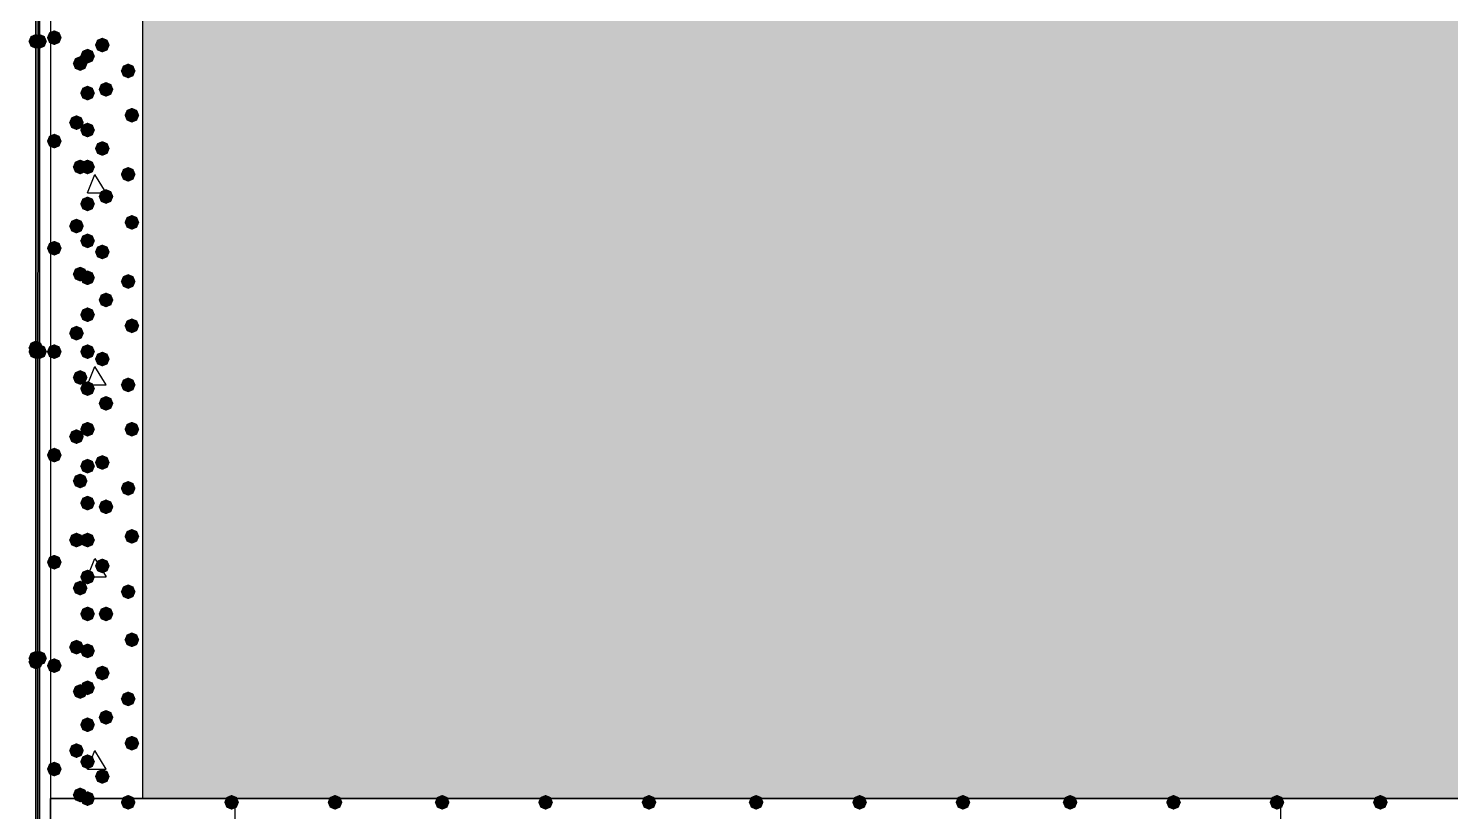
# Model space of a CAD drawing. Header units: millimetres. Extents: x 0 to 420, y 0 to 297.
# Drawn here: x 32.22 to 48.51, y 148.31 to 157.29 of the extents above; entities that cross this region are included whole.
import ezdxf

# ---------------------------------------------------------------- set-up
doc = ezdxf.new("R2010")
doc.units = ezdxf.units.MM
doc.layers.get('0').update_dxf_attribs({"linetype": 'CONTINUOUS'})

msp = doc.modelspace()

# ---------------------------------------------------------------- hatches: boundary and pattern name
at = {"true_color": 0x000007}
h = msp.add_hatch(color=0, dxfattribs=at)
h.paths.add_polyline_path([(32.342667, 226.271667), (32.342667, 82.677)], flags=0)
h.paths.add_polyline_path([(32.342667, 82.677), (32.342667, 226.271667)], flags=0)
at = {"true_color": 0x000008}
h = msp.add_hatch(color=0, dxfattribs=at)
h.paths.add_polyline_path([(379.603, 160.485667), (33.528, 160.485667), (379.603, 148.463)], flags=0)
h.paths.add_polyline_path([(33.528, 160.485667), (379.603, 148.463), (33.528, 148.463)], flags=0)
at = {"true_color": 0x0000fe}
for points in [[(32.385, 157.141333), (32.360129, 157.081537), (32.300333, 157.056667), (32.240538, 157.081537), (32.215667, 157.141333), (32.240537, 157.201129), (32.300333, 157.226), (32.360129, 157.201129)], [(32.385, 157.141333), (32.360129, 157.081537), (32.300333, 157.056667), (32.240538, 157.081537), (32.215667, 157.141333), (32.240537, 157.201129), (32.300333, 157.226), (32.360129, 157.201129)], [(32.385, 157.141333), (32.360129, 157.081537), (32.300333, 157.056667), (32.240538, 157.081537), (32.215667, 157.141333), (32.240537, 157.201129), (32.300333, 157.226), (32.360129, 157.201129)], [(32.427333, 157.141333), (32.402463, 157.081537), (32.342667, 157.056667), (32.282871, 157.081537), (32.258, 157.141333), (32.282871, 157.201129), (32.342667, 157.226), (32.402462, 157.201129)], [(32.385, 153.627667), (32.360129, 153.567871), (32.300333, 153.543), (32.240538, 153.567871), (32.215667, 153.627667), (32.240537, 153.687462), (32.300333, 153.712333), (32.360129, 153.687463)], [(32.385, 153.585333), (32.360129, 153.525537), (32.300333, 153.500667), (32.240538, 153.525537), (32.215667, 153.585333), (32.240537, 153.645129), (32.300333, 153.67), (32.360129, 153.645129)], [(32.385, 153.585333), (32.360129, 153.525537), (32.300333, 153.500667), (32.240538, 153.525537), (32.215667, 153.585333), (32.240537, 153.645129), (32.300333, 153.67), (32.360129, 153.645129)], [(32.427333, 153.585333), (32.402463, 153.525537), (32.342667, 153.500667), (32.282871, 153.525537), (32.258, 153.585333), (32.282871, 153.645129), (32.342667, 153.67), (32.402462, 153.645129)], [(32.385, 150.071667), (32.360129, 150.011871), (32.300333, 149.987), (32.240538, 150.011871), (32.215667, 150.071667), (32.240537, 150.131462), (32.300333, 150.156333), (32.360129, 150.131463)], [(32.385, 150.029333), (32.360129, 149.969538), (32.300333, 149.944667), (32.240538, 149.969538), (32.215667, 150.029333), (32.240537, 150.089129), (32.300333, 150.114), (32.360129, 150.089129)], [(32.385, 150.029333), (32.360129, 149.969538), (32.300333, 149.944667), (32.240538, 149.969538), (32.215667, 150.029333), (32.240537, 150.089129), (32.300333, 150.114), (32.360129, 150.089129)], [(32.427333, 150.071667), (32.402463, 150.011871), (32.342667, 149.987), (32.282871, 150.011871), (32.258, 150.071667), (32.282871, 150.131462), (32.342667, 150.156333), (32.402462, 150.131463)]]:
    msp.add_hatch(color=0, dxfattribs=at).paths.add_polyline_path(points, flags=0)
at = {"true_color": 0x000008}
for points in [[(32.596667, 157.183667), (32.571796, 157.123871), (32.512, 157.099), (32.452204, 157.123871), (32.427333, 157.183667), (32.452204, 157.243462), (32.512, 157.268333), (32.571796, 157.243463)], [(33.147, 157.099), (33.122129, 157.039204), (33.062333, 157.014333), (33.002538, 157.039204), (32.977667, 157.099), (33.002537, 157.158796), (33.062333, 157.183667), (33.122129, 157.158796)], [(32.893, 156.887333), (32.868129, 156.827537), (32.808333, 156.802667), (32.748537, 156.827537), (32.723667, 156.887333), (32.748537, 156.947129), (32.808333, 156.972), (32.868129, 156.947129)], [(32.977667, 156.972), (32.952796, 156.912204), (32.893, 156.887333), (32.833204, 156.912204), (32.808333, 156.972), (32.833204, 157.031796), (32.893, 157.056667), (32.952796, 157.031796)], [(33.443333, 156.802667), (33.418463, 156.742871), (33.358667, 156.718), (33.298871, 156.742871), (33.274, 156.802667), (33.298871, 156.862462), (33.358667, 156.887333), (33.418462, 156.862463)], [(32.977667, 156.548667), (32.952796, 156.488871), (32.893, 156.464), (32.833204, 156.488871), (32.808333, 156.548667), (32.833204, 156.608462), (32.893, 156.633333), (32.952796, 156.608463)], [(33.189333, 156.591), (33.164462, 156.531204), (33.104667, 156.506333), (33.044871, 156.531204), (33.02, 156.591), (33.044871, 156.650796), (33.104667, 156.675667), (33.164462, 156.650796)], [(33.485667, 156.294667), (33.460796, 156.234871), (33.401, 156.21), (33.341204, 156.234871), (33.316333, 156.294667), (33.341204, 156.354462), (33.401, 156.379333), (33.460796, 156.354463)], [(32.850667, 156.21), (32.825796, 156.150204), (32.766, 156.125333), (32.706204, 156.150204), (32.681333, 156.21), (32.706204, 156.269796), (32.766, 156.294667), (32.825796, 156.269796)], [(32.977667, 156.125333), (32.952796, 156.065537), (32.893, 156.040667), (32.833204, 156.065537), (32.808333, 156.125333), (32.833204, 156.185129), (32.893, 156.21), (32.952796, 156.185129)], [(32.596667, 155.998333), (32.571796, 155.938538), (32.512, 155.913667), (32.452204, 155.938538), (32.427333, 155.998333), (32.452204, 156.058129), (32.512, 156.083), (32.571796, 156.058129)], [(33.147, 155.913667), (33.122129, 155.853871), (33.062333, 155.829), (33.002538, 155.853871), (32.977667, 155.913667), (33.002537, 155.973462), (33.062333, 155.998333), (33.122129, 155.973463)], [(32.893, 155.702), (32.868129, 155.642204), (32.808333, 155.617333), (32.748537, 155.642204), (32.723667, 155.702), (32.748537, 155.761796), (32.808333, 155.786667), (32.868129, 155.761796)], [(32.977667, 155.702), (32.952796, 155.642204), (32.893, 155.617333), (32.833204, 155.642204), (32.808333, 155.702), (32.833204, 155.761796), (32.893, 155.786667), (32.952796, 155.761796)], [(33.443333, 155.617333), (33.418463, 155.557537), (33.358667, 155.532667), (33.298871, 155.557537), (33.274, 155.617333), (33.298871, 155.677129), (33.358667, 155.702), (33.418462, 155.677129)], [(32.977667, 155.278667), (32.952796, 155.218871), (32.893, 155.194), (32.833204, 155.218871), (32.808333, 155.278667), (32.833204, 155.338462), (32.893, 155.363333), (32.952796, 155.338463)], [(33.189333, 155.363333), (33.164462, 155.303537), (33.104667, 155.278667), (33.044871, 155.303537), (33.02, 155.363333), (33.044871, 155.423129), (33.104667, 155.448), (33.164462, 155.423129)], [(32.850667, 155.024667), (32.825796, 154.964871), (32.766, 154.94), (32.706204, 154.964871), (32.681333, 155.024667), (32.706204, 155.084462), (32.766, 155.109333), (32.825796, 155.084463)], [(33.485667, 155.067), (33.460796, 155.007204), (33.401, 154.982333), (33.341204, 155.007204), (33.316333, 155.067), (33.341204, 155.126796), (33.401, 155.151667), (33.460796, 155.126796)], [(32.596667, 154.770667), (32.571796, 154.710871), (32.512, 154.686), (32.452204, 154.710871), (32.427333, 154.770667), (32.452204, 154.830462), (32.512, 154.855333), (32.571796, 154.830463)], [(32.977667, 154.855333), (32.952796, 154.795537), (32.893, 154.770667), (32.833204, 154.795537), (32.808333, 154.855333), (32.833204, 154.915129), (32.893, 154.94), (32.952796, 154.915129)], [(33.147, 154.728333), (33.122129, 154.668537), (33.062333, 154.643667), (33.002538, 154.668537), (32.977667, 154.728333), (33.002537, 154.788129), (33.062333, 154.813), (33.122129, 154.788129)], [(32.893, 154.474333), (32.868129, 154.414537), (32.808333, 154.389667), (32.748537, 154.414537), (32.723667, 154.474333), (32.748537, 154.534129), (32.808333, 154.559), (32.868129, 154.534129)], [(32.977667, 154.432), (32.952796, 154.372204), (32.893, 154.347333), (32.833204, 154.372204), (32.808333, 154.432), (32.833204, 154.491796), (32.893, 154.516667), (32.952796, 154.491796)], [(33.443333, 154.389667), (33.418463, 154.329871), (33.358667, 154.305), (33.298871, 154.329871), (33.274, 154.389667), (33.298871, 154.449462), (33.358667, 154.474333), (33.418462, 154.449463)], [(33.189333, 154.178), (33.164462, 154.118204), (33.104667, 154.093333), (33.044871, 154.118204), (33.02, 154.178), (33.044871, 154.237796), (33.104667, 154.262667), (33.164462, 154.237796)], [(32.977667, 154.008667), (32.952796, 153.948871), (32.893, 153.924), (32.833204, 153.948871), (32.808333, 154.008667), (32.833204, 154.068462), (32.893, 154.093333), (32.952796, 154.068463)], [(32.850667, 153.797), (32.825796, 153.737204), (32.766, 153.712333), (32.706204, 153.737204), (32.681333, 153.797), (32.706204, 153.856796), (32.766, 153.881667), (32.825796, 153.856796)], [(33.485667, 153.881667), (33.460796, 153.821871), (33.401, 153.797), (33.341204, 153.821871), (33.316333, 153.881667), (33.341204, 153.941462), (33.401, 153.966333), (33.460796, 153.941463)], [(32.596667, 153.585333), (32.571796, 153.525537), (32.512, 153.500667), (32.452204, 153.525537), (32.427333, 153.585333), (32.452204, 153.645129), (32.512, 153.67), (32.571796, 153.645129)], [(32.977667, 153.585333), (32.952796, 153.525537), (32.893, 153.500667), (32.833204, 153.525537), (32.808333, 153.585333), (32.833204, 153.645129), (32.893, 153.67), (32.952796, 153.645129)], [(33.147, 153.500667), (33.122129, 153.440871), (33.062333, 153.416), (33.002538, 153.440871), (32.977667, 153.500667), (33.002537, 153.560462), (33.062333, 153.585333), (33.122129, 153.560463)], [(32.893, 153.289), (32.868129, 153.229204), (32.808333, 153.204333), (32.748537, 153.229204), (32.723667, 153.289), (32.748537, 153.348796), (32.808333, 153.373667), (32.868129, 153.348796)], [(32.977667, 153.162), (32.952796, 153.102204), (32.893, 153.077333), (32.833204, 153.102204), (32.808333, 153.162), (32.833204, 153.221796), (32.893, 153.246667), (32.952796, 153.221796)], [(33.443333, 153.204333), (33.418463, 153.144537), (33.358667, 153.119667), (33.298871, 153.144537), (33.274, 153.204333), (33.298871, 153.264129), (33.358667, 153.289), (33.418462, 153.264129)], [(33.189333, 152.992667), (33.164462, 152.932871), (33.104667, 152.908), (33.044871, 152.932871), (33.02, 152.992667), (33.044871, 153.052462), (33.104667, 153.077333), (33.164462, 153.052463)], [(32.977667, 152.696333), (32.952796, 152.636537), (32.893, 152.611667), (32.833204, 152.636537), (32.808333, 152.696333), (32.833204, 152.756129), (32.893, 152.781), (32.952796, 152.756129)], [(33.485667, 152.696333), (33.460796, 152.636537), (33.401, 152.611667), (33.341204, 152.636537), (33.316333, 152.696333), (33.341204, 152.756129), (33.401, 152.781), (33.460796, 152.756129)], [(32.850667, 152.611667), (32.825796, 152.551871), (32.766, 152.527), (32.706204, 152.551871), (32.681333, 152.611667), (32.706204, 152.671462), (32.766, 152.696333), (32.825796, 152.671463)], [(32.596667, 152.4), (32.571796, 152.340204), (32.512, 152.315333), (32.452204, 152.340204), (32.427333, 152.4), (32.452204, 152.459796), (32.512, 152.484667), (32.571796, 152.459796)], [(33.147, 152.315333), (33.122129, 152.255537), (33.062333, 152.230667), (33.002538, 152.255537), (32.977667, 152.315333), (33.002537, 152.375129), (33.062333, 152.4), (33.122129, 152.375129)], [(32.977667, 152.273), (32.952796, 152.213204), (32.893, 152.188333), (32.833204, 152.213204), (32.808333, 152.273), (32.833204, 152.332796), (32.893, 152.357667), (32.952796, 152.332796)], [(32.893, 152.103667), (32.868129, 152.043871), (32.808333, 152.019), (32.748537, 152.043871), (32.723667, 152.103667), (32.748537, 152.163462), (32.808333, 152.188333), (32.868129, 152.163463)], [(33.443333, 152.019), (33.418463, 151.959204), (33.358667, 151.934333), (33.298871, 151.959204), (33.274, 152.019), (33.298871, 152.078796), (33.358667, 152.103667), (33.418462, 152.078796)], [(32.977667, 151.849667), (32.952796, 151.789871), (32.893, 151.765), (32.833204, 151.789871), (32.808333, 151.849667), (32.833204, 151.909462), (32.893, 151.934333), (32.952796, 151.909463)], [(33.189333, 151.807333), (33.164462, 151.747537), (33.104667, 151.722667), (33.044871, 151.747537), (33.02, 151.807333), (33.044871, 151.867129), (33.104667, 151.892), (33.164462, 151.867129)], [(32.850667, 151.426333), (32.825796, 151.366537), (32.766, 151.341667), (32.706204, 151.366537), (32.681333, 151.426333), (32.706204, 151.486129), (32.766, 151.511), (32.825796, 151.486129)], [(32.977667, 151.426333), (32.952796, 151.366537), (32.893, 151.341667), (32.833204, 151.366537), (32.808333, 151.426333), (32.833204, 151.486129), (32.893, 151.511), (32.952796, 151.486129)], [(33.485667, 151.468667), (33.460796, 151.408871), (33.401, 151.384), (33.341204, 151.408871), (33.316333, 151.468667), (33.341204, 151.528462), (33.401, 151.553333), (33.460796, 151.528463)], [(32.596667, 151.172333), (32.571796, 151.112537), (32.512, 151.087667), (32.452204, 151.112537), (32.427333, 151.172333), (32.452204, 151.232129), (32.512, 151.257), (32.571796, 151.232129)], [(32.977667, 151.003), (32.952796, 150.943204), (32.893, 150.918333), (32.833204, 150.943204), (32.808333, 151.003), (32.833204, 151.062796), (32.893, 151.087667), (32.952796, 151.062796)], [(33.147, 151.13), (33.122129, 151.070204), (33.062333, 151.045333), (33.002538, 151.070204), (32.977667, 151.13), (33.002537, 151.189796), (33.062333, 151.214667), (33.122129, 151.189796)], [(32.893, 150.876), (32.868129, 150.816204), (32.808333, 150.791333), (32.748537, 150.816204), (32.723667, 150.876), (32.748537, 150.935796), (32.808333, 150.960667), (32.868129, 150.935796)], [(33.443333, 150.833667), (33.418463, 150.773871), (33.358667, 150.749), (33.298871, 150.773871), (33.274, 150.833667), (33.298871, 150.893462), (33.358667, 150.918333), (33.418462, 150.893463)], [(32.977667, 150.579667), (32.952796, 150.519871), (32.893, 150.495), (32.833204, 150.519871), (32.808333, 150.579667), (32.833204, 150.639462), (32.893, 150.664333), (32.952796, 150.639463)], [(33.189333, 150.579667), (33.164462, 150.519871), (33.104667, 150.495), (33.044871, 150.519871), (33.02, 150.579667), (33.044871, 150.639462), (33.104667, 150.664333), (33.164462, 150.639463)], [(32.850667, 150.198667), (32.825796, 150.138871), (32.766, 150.114), (32.706204, 150.138871), (32.681333, 150.198667), (32.706204, 150.258462), (32.766, 150.283333), (32.825796, 150.258463)], [(33.485667, 150.283333), (33.460796, 150.223537), (33.401, 150.198667), (33.341204, 150.223537), (33.316333, 150.283333), (33.341204, 150.343129), (33.401, 150.368), (33.460796, 150.343129)], [(32.977667, 150.156333), (32.952796, 150.096537), (32.893, 150.071667), (32.833204, 150.096537), (32.808333, 150.156333), (32.833204, 150.216129), (32.893, 150.241), (32.952796, 150.216129)], [(32.596667, 149.987), (32.571796, 149.927204), (32.512, 149.902333), (32.452204, 149.927204), (32.427333, 149.987), (32.452204, 150.046796), (32.512, 150.071667), (32.571796, 150.046796)], [(33.147, 149.902333), (33.122129, 149.842537), (33.062333, 149.817667), (33.002538, 149.842537), (32.977667, 149.902333), (33.002537, 149.962129), (33.062333, 149.987), (33.122129, 149.962129)], [(32.977667, 149.733), (32.952796, 149.673204), (32.893, 149.648333), (32.833204, 149.673204), (32.808333, 149.733), (32.833204, 149.792796), (32.893, 149.817667), (32.952796, 149.792796)], [(32.893, 149.690667), (32.868129, 149.630871), (32.808333, 149.606), (32.748537, 149.630871), (32.723667, 149.690667), (32.748537, 149.750462), (32.808333, 149.775333), (32.868129, 149.750463)], [(33.443333, 149.606), (33.418463, 149.546204), (33.358667, 149.521333), (33.298871, 149.546204), (33.274, 149.606), (33.298871, 149.665796), (33.358667, 149.690667), (33.418462, 149.665796)], [(33.189333, 149.394333), (33.164462, 149.334537), (33.104667, 149.309667), (33.044871, 149.334537), (33.02, 149.394333), (33.044871, 149.454129), (33.104667, 149.479), (33.164462, 149.454129)], [(32.977667, 149.309667), (32.952796, 149.249871), (32.893, 149.225), (32.833204, 149.249871), (32.808333, 149.309667), (32.833204, 149.369462), (32.893, 149.394333), (32.952796, 149.369463)], [(33.485667, 149.098), (33.460796, 149.038204), (33.401, 149.013333), (33.341204, 149.038204), (33.316333, 149.098), (33.341204, 149.157796), (33.401, 149.182667), (33.460796, 149.157796)], [(32.850667, 149.013333), (32.825796, 148.953537), (32.766, 148.928667), (32.706204, 148.953537), (32.681333, 149.013333), (32.706204, 149.073129), (32.766, 149.098), (32.825796, 149.073129)], [(32.977667, 148.886333), (32.952796, 148.826537), (32.893, 148.801667), (32.833204, 148.826537), (32.808333, 148.886333), (32.833204, 148.946129), (32.893, 148.971), (32.952796, 148.946129)], [(32.596667, 148.801667), (32.571796, 148.741871), (32.512, 148.717), (32.452204, 148.741871), (32.427333, 148.801667), (32.452204, 148.861462), (32.512, 148.886333), (32.571796, 148.861463)], [(33.147, 148.717), (33.122129, 148.657204), (33.062333, 148.632333), (33.002538, 148.657204), (32.977667, 148.717), (33.002537, 148.776796), (33.062333, 148.801667), (33.122129, 148.776796)], [(32.893, 148.505333), (32.868129, 148.445537), (32.808333, 148.420667), (32.748537, 148.445537), (32.723667, 148.505333), (32.748537, 148.565129), (32.808333, 148.59), (32.868129, 148.565129)], [(32.977667, 148.463), (32.952796, 148.403204), (32.893, 148.378333), (32.833204, 148.403204), (32.808333, 148.463), (32.833204, 148.522796), (32.893, 148.547667), (32.952796, 148.522796)], [(35.814, 148.420667), (35.789129, 148.360871), (35.729333, 148.336), (35.669538, 148.360871), (35.644667, 148.420667), (35.669537, 148.480462), (35.729333, 148.505333), (35.789129, 148.480463)], [(37.041667, 148.420667), (37.016796, 148.360871), (36.957, 148.336), (36.897204, 148.360871), (36.872333, 148.420667), (36.897204, 148.480462), (36.957, 148.505333), (37.016796, 148.480463)], [(38.227, 148.420667), (38.202129, 148.360871), (38.142333, 148.336), (38.082538, 148.360871), (38.057667, 148.420667), (38.082537, 148.480462), (38.142333, 148.505333), (38.202129, 148.480463)], [(39.412333, 148.420667), (39.387463, 148.360871), (39.327667, 148.336), (39.267871, 148.360871), (39.243, 148.420667), (39.267871, 148.480462), (39.327667, 148.505333), (39.387462, 148.480463)], [(40.64, 148.420667), (40.615129, 148.360871), (40.555333, 148.336), (40.495538, 148.360871), (40.470667, 148.420667), (40.495537, 148.480462), (40.555333, 148.505333), (40.615129, 148.480463)], [(41.825333, 148.420667), (41.800463, 148.360871), (41.740667, 148.336), (41.680871, 148.360871), (41.656, 148.420667), (41.680871, 148.480462), (41.740667, 148.505333), (41.800462, 148.480463)], [(43.010667, 148.420667), (42.985796, 148.360871), (42.926, 148.336), (42.866204, 148.360871), (42.841333, 148.420667), (42.866204, 148.480462), (42.926, 148.505333), (42.985796, 148.480463)], [(44.238333, 148.420667), (44.213463, 148.360871), (44.153667, 148.336), (44.093871, 148.360871), (44.069, 148.420667), (44.093871, 148.480462), (44.153667, 148.505333), (44.213462, 148.480463)], [(45.423667, 148.420667), (45.398796, 148.360871), (45.339, 148.336), (45.279204, 148.360871), (45.254333, 148.420667), (45.279204, 148.480462), (45.339, 148.505333), (45.398796, 148.480463)], [(46.609, 148.420667), (46.584129, 148.360871), (46.524333, 148.336), (46.464538, 148.360871), (46.439667, 148.420667), (46.464537, 148.480462), (46.524333, 148.505333), (46.584129, 148.480463)]]:
    msp.add_hatch(color=0, dxfattribs=at).paths.add_polyline_path(points, flags=0)
at = {"true_color": 0x000007}
for points in [[(33.443333, 148.420667), (33.418463, 148.360871), (33.358667, 148.336), (33.298871, 148.360871), (33.274, 148.420667), (33.298871, 148.480462), (33.358667, 148.505333), (33.418462, 148.480463)], [(34.628667, 148.420667), (34.603796, 148.360871), (34.544, 148.336), (34.484204, 148.360871), (34.459333, 148.420667), (34.484204, 148.480462), (34.544, 148.505333), (34.603796, 148.480463)], [(47.794333, 148.420667), (47.769462, 148.360871), (47.709667, 148.336), (47.649871, 148.360871), (47.625, 148.420667), (47.649871, 148.480462), (47.709667, 148.505333), (47.769462, 148.480463)]]:
    msp.add_hatch(color=0, dxfattribs=at).paths.add_polyline_path(points, flags=0)

# ---------------------------------------------------------------- linework, layer by layer
at = {"color": 0, "true_color": 0x000007}
for points in [[(32.300333, 82.677), (32.300333, 226.314)], [(32.300333, 82.677), (32.342667, 82.677), (32.342667, 226.314)], [(32.342667, 226.271667), (32.342667, 82.677)], [(32.342667, 82.677), (32.342667, 226.271667)], [(32.469667, 125.179667), (32.469667, 148.463), (380.661333, 148.463), (380.661333, 125.179667), (218.228333, 125.179667), (218.228333, 103.970667), (194.902667, 103.970667), (194.902667, 125.179667)], [(32.469667, 125.179667), (32.469667, 148.463), (380.661333, 148.463), (380.661333, 125.179667), (218.228333, 125.179667), (218.228333, 103.970667), (194.902667, 103.970667), (194.902667, 125.179667)], [(32.469667, 148.463), (32.469667, 146.346333), (34.586333, 146.346333), (34.586333, 148.463)], [(46.566667, 148.463), (46.566667, 146.346333), (48.683333, 146.346333), (48.683333, 148.463)]]:
    msp.add_lwpolyline(points, close=True, dxfattribs=at)
for points in [[(32.300333, 82.677), (32.300333, 226.314)], [(32.300333, 226.314), (32.300333, 82.677)], [(32.342667, 82.677), (32.342667, 226.271667), (32.342667, 226.314)], [(32.342667, 82.677), (32.342667, 226.271667)], [(32.469667, 160.485667), (32.469667, 148.463)], [(33.528, 148.463), (33.528, 160.485667)], [(46.566667, 148.463), (34.586333, 148.463)]]:
    msp.add_lwpolyline(points, dxfattribs=at)
at = {"color": 0, "true_color": 0x000008}
msp.add_lwpolyline([(33.528, 160.485667), (379.603, 148.463), (33.528, 148.463)], close=True, dxfattribs=at)
for points in [[(32.893, 155.405667), (32.977667, 155.617333)], [(33.104667, 155.405667), (32.977667, 155.617333)], [(32.893, 155.405667), (33.104667, 155.405667)], [(32.893, 153.204333), (32.977667, 153.416)], [(33.104667, 153.204333), (32.977667, 153.416)], [(32.893, 153.204333), (33.104667, 153.204333)], [(32.893, 151.003), (32.977667, 151.214667), (33.104667, 151.003)], [(32.893, 151.003), (33.104667, 151.003)], [(32.893, 148.801667), (32.977667, 149.013333)], [(33.104667, 148.801667), (32.977667, 149.013333)], [(32.893, 148.801667), (33.104667, 148.801667)]]:
    msp.add_lwpolyline(points, dxfattribs=at)

doc.saveas('drawing.dxf')
